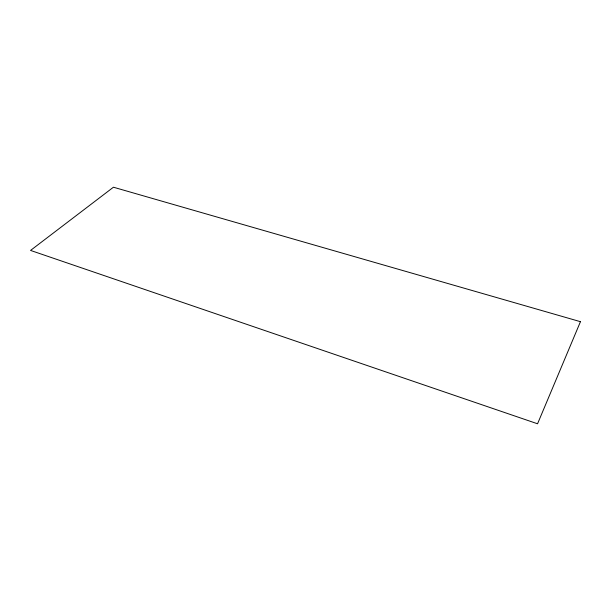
<?xml version="1.0" encoding="UTF-8"?>
<svg xmlns="http://www.w3.org/2000/svg" width="611" height="611" viewBox="0 0 611 611"><rect width="100%" height="100%" fill="white"/><g stroke="black" fill="none" stroke-linecap="round" stroke-linejoin="round"><path stroke-width="0.92" d="M580.45 321.684L537.558 423.782L30.55 250.426L113.44 187.218L580.45 321.684"/></g></svg>
